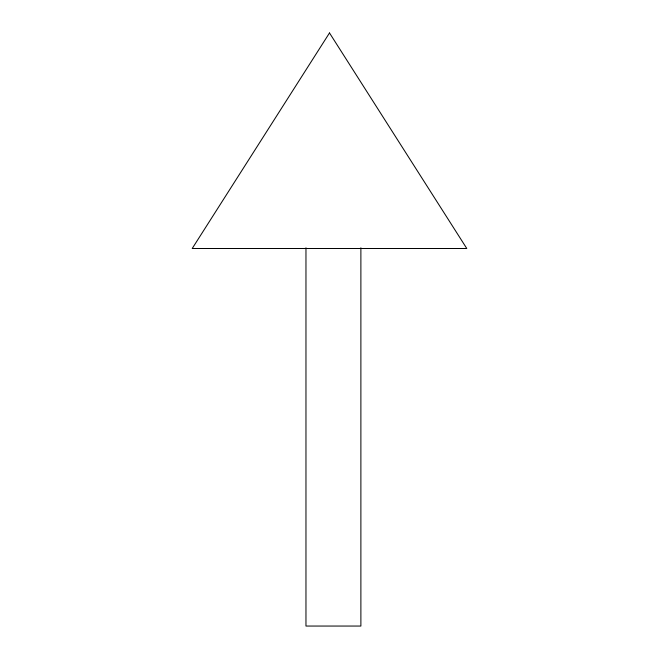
<?xml version="1.0" encoding="UTF-8"?>
<svg xmlns="http://www.w3.org/2000/svg" width="659" height="659" viewBox="0 0 659 659"><rect width="100%" height="100%" fill="white"/><g stroke="black" fill="none" stroke-linecap="round" stroke-linejoin="round"><path stroke-width="0.99" d="M360.885 247.776L360.885 626.05L305.965 626.05L305.965 247.776M329.5 32.95L192.206 248.501L466.794 248.501L329.5 32.95"/></g></svg>
